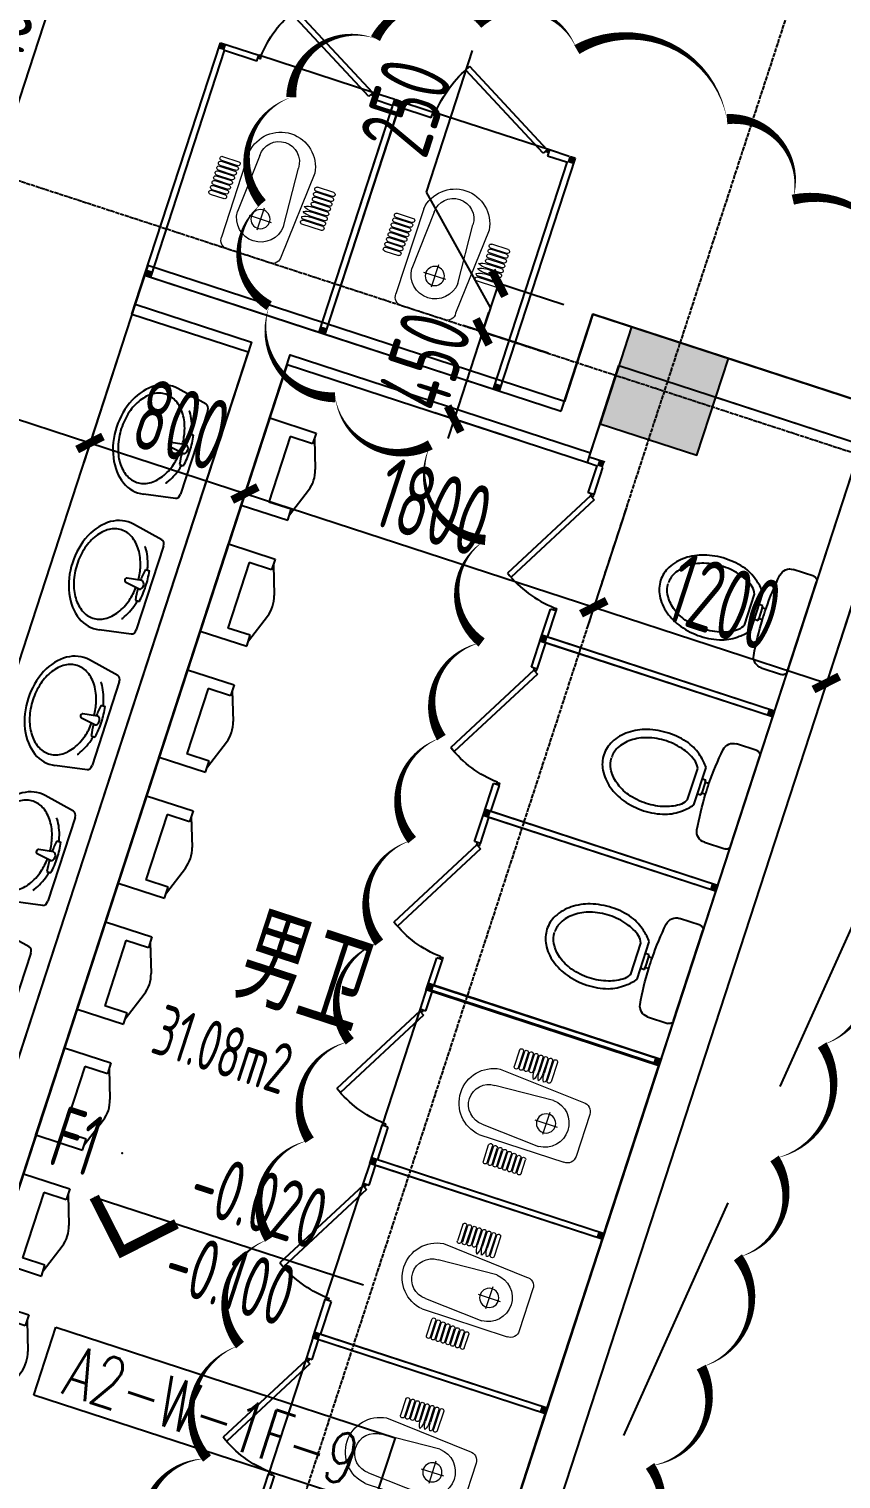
# Model space of a CAD drawing. Header units: millimetres. Extents: x 11639278 to 23698211, y -13072636 to -5537337.
# Drawn here: x 11841543 to 11845527, y -6343850 to -6336737 of the extents above; entities that cross this region are included whole.
import ezdxf
from ezdxf.enums import TextEntityAlignment as Align

# ---------------------------------------------------------------- set-up
doc = ezdxf.new("R2010")
doc.units = ezdxf.units.MM
doc.header["$LTSCALE"] = 10
for name, pattern in [('A2-RD-F1（少）$0$AUDIT_I_130807214254-2', [0]), ('A2-RG-AXIS$0$CENTER', [2, 1.25, -0.25, 0.25, -0.25]), ('A2-RG-AXIS$0$DOTE', [2.42, 2, -0.2, 0.02, -0.2]), ('A2-RI-F1$0$HIDDEN', [0.375, 0.25, -0.125])]:
    doc.linetypes.add(name, pattern=pattern)
for name, color, linetype in [('A2-RB-F1$0$A-DIMS-100', 1, 'Continuous'), ('A2-RD-F1（少）$0$A-1-1-X-toilel$0$A-FIXT', 55, 'Continuous'), ('A2-RD-F1（少）$0$B1-WC-FIXT', 55, 'A2-RD-F1（少）$0$AUDIT_I_130807214254-2'), ('A2-RG-AXIS$0$A-GRID', 1, 'A2-RG-AXIS$0$CENTER'), ('A2-RI-F1$0$$1$A-SYMB-NUMB-T', 4, 'Continuous'), ('A2-RI-F1$0$$3$A-SYMB', 4, 'Continuous'), ('A2-RI-F1$0$A-SYMB', 4, 'Continuous'), ('A2-RI-F1$0$A-SYMB-AREA', 4, 'Continuous'), ('A2-RI-F1$0$A-SYMB-NAME', 4, 'Continuous'), ('A2-RI-F1$0$A-SYMB-VOID', 35, 'Continuous'), ('A2-RI-F1$0$A-WALL', 7, 'Continuous'), ('A2-RS-F1$0$A-WALL-CONC', 6, 'Continuous'), ('A2-RS-F1$0$PUB_HATCH', 8, 'Continuous')]:
    doc.layers.add(name, color=color, linetype=linetype)
doc.layers.add('A2-RI-F1$0$A-X-AREA', color=6, linetype='Continuous', plot=False)
doc.styles.add('A2-RB-F1$0$XD2008', font='hzs.shx', dxfattribs={"width": 0.7, "bigfont": 'hztxt.shx'})
doc.styles.add('A2-RI-F1$0$$1$ECADI-TXT', font='simplex.shx', dxfattribs={"bigfont": 'hztxt.shx'})
doc.styles.add('A2-RI-F1$0$ECADI', font='hzs.shx', dxfattribs={"width": 0.7, "bigfont": 'hztxt.shx'})
doc.styles.add('A2-RI-F1$0$XD2008', font='hzs.shx', dxfattribs={"width": 0.7, "bigfont": 'hztxt.shx'})
doc.dimstyles.new('A2-RB-F1$0$XD100$0', dxfattribs={"dimscale": 100, "dimtxt": 3.5, "dimasz": 1, "dimexe": 1, "dimexo": 2, "dimgap": 0.5, "dimtad": 1, "dimdec": 0, "dimdsep": 46, "dimtxsty": 'A2-RB-F1$0$XD2008', "dimblk1": 'A2-RB-F1$0$_ArchTick', "dimblk2": 'A2-RB-F1$0$_ArchTick', "dimsah": 1, "dimcen": 2.5, "dimclrt": 4, "dimaunit": 1, "dimadec": 0, "dimazin": 0, "dimtfac": 1, "dimtdec": 0, "dimtix": 1, "dimtmove": 1, "dimatfit": 3, "dimfxl": 0, "dimtolj": 1, "dimtzin": 0, "dimarcsym": 0})

# ---------------------------------------------------------------- blocks, each defined once
blk = doc.blocks.new('A2-RG-AXIS')
at = {"layer": 'A2-RG-AXIS$0$A-GRID', "linetype": 'A2-RG-AXIS$0$DOTE'}
for p, q in [((11852707, -6313824), (11839546.1, -6354201.2)), ((11836628.7, -6335895.9), (11874589.4, -6348268.9))]:
    blk.add_line(p, q, dxfattribs=at)
blk = doc.blocks.new('A2-RB-F1$0$_ArchTick')
at = {"color": 0, "linetype": 'ByBlock', "const_width": 0.4}
blk.add_lwpolyline([(-0.5, -0.5), (0.5, 0.5)], dxfattribs=at)
blk = doc.blocks.new('*D1210')
at = {"layer": 'A2-RB-F1$0$A-DIMS-100', "color": 0, "lineweight": -2, "transparency": 16777216}
for p, q in [((11840242.7, -6337704.8), (11840052, -6338289.7)), ((11840083, -6338194.6), (11841841.9, -6338768)), ((11842001.6, -6338278.1), (11841810.9, -6338863))]:
    blk.add_line(p, q, dxfattribs=at)
at = {"layer": 'Defpoints', "color": 0, "transparency": 16777216}
for p in [(11840304.7, -6337514.6), (11842063.6, -6338087.9), (11841841.9, -6338768)]:
    blk.add_point(p, dxfattribs=at)
at = {"layer": 'A2-RB-F1$0$A-DIMS-100', "color": 0, "lineweight": -2, "transparency": 16777216, "xscale": 100, "yscale": 100, "zscale": 100}
for p, rotation in [((11840083, -6338194.6), 161.946985652561), ((11841841.9, -6338768), 341.946985652561)]:
    blk.add_blockref('A2-RB-F1$0$_ArchTick', p, dxfattribs=dict(at, rotation=rotation))
at = {"layer": 'A2-RB-F1$0$A-DIMS-100', "color": 4, "transparency": 16777216, "insert": (11841032.2, -6338267.4), "char_height": 350, "attachment_point": 5, "rotation": 341.94699, "style": 'A2-RB-F1$0$XD2008'}
blk.add_mtext('\\A1;1850', dxfattribs=at)
blk = doc.blocks.new('*D1211')
at = {"layer": 'A2-RB-F1$0$A-DIMS-100', "color": 0, "lineweight": -2, "transparency": 16777216}
for p, q in [((11842001.6, -6338278.1), (11841810.9, -6338863)), ((11842762.2, -6338526), (11842571.5, -6339110.9)), ((11841841.9, -6338768), (11842602.5, -6339015.9))]:
    blk.add_line(p, q, dxfattribs=at)
at = {"layer": 'Defpoints', "color": 0, "transparency": 16777216}
for p in [(11842063.6, -6338087.9), (11842824.2, -6338335.8), (11842602.5, -6339015.9)]:
    blk.add_point(p, dxfattribs=at)
at = {"layer": 'A2-RB-F1$0$A-DIMS-100', "color": 0, "lineweight": -2, "transparency": 16777216, "xscale": 100, "yscale": 100, "zscale": 100}
for p, rotation in [((11841841.9, -6338768), 161.9470404934167), ((11842602.5, -6339015.9), 341.9470404934167)]:
    blk.add_blockref('A2-RB-F1$0$_ArchTick', p, dxfattribs=dict(at, rotation=rotation))
at = {"layer": 'A2-RB-F1$0$A-DIMS-100', "color": 4, "transparency": 16777216, "insert": (11842292, -6338678), "char_height": 350, "attachment_point": 5, "rotation": 341.94704, "style": 'A2-RB-F1$0$XD2008'}
blk.add_mtext('\\A1;800', dxfattribs=at)
blk = doc.blocks.new('*D1212')
at = {"layer": 'A2-RB-F1$0$A-DIMS-100', "color": 0, "lineweight": -2, "transparency": 16777216}
for p, q in [((11842762.2, -6338526), (11842571.5, -6339110.9)), ((11842602.5, -6339015.9), (11844313.9, -6339573.7)), ((11844473.6, -6339083.8), (11844282.9, -6339668.8))]:
    blk.add_line(p, q, dxfattribs=at)
at = {"layer": 'Defpoints', "color": 0, "transparency": 16777216}
for p in [(11842824.2, -6338335.8), (11844535.6, -6338893.7), (11844313.9, -6339573.7)]:
    blk.add_point(p, dxfattribs=at)
at = {"layer": 'A2-RB-F1$0$A-DIMS-100', "color": 0, "lineweight": -2, "transparency": 16777216, "xscale": 100, "yscale": 100, "zscale": 100}
for p, rotation in [((11842602.5, -6339015.9), 161.9470400523455), ((11844313.9, -6339573.7), 341.9470400523455)]:
    blk.add_blockref('A2-RB-F1$0$_ArchTick', p, dxfattribs=dict(at, rotation=rotation))
at = {"layer": 'A2-RB-F1$0$A-DIMS-100', "color": 4, "transparency": 16777216, "insert": (11843527.9, -6339080.8), "char_height": 350, "attachment_point": 5, "rotation": 341.94704, "style": 'A2-RB-F1$0$XD2008'}
blk.add_mtext('\\A1;1800', dxfattribs=at)
blk = doc.blocks.new('*D1213')
at = {"layer": 'A2-RB-F1$0$A-DIMS-100', "color": 0, "lineweight": -2, "transparency": 16777216}
for p, q in [((11844473.6, -6339083.8), (11844282.9, -6339668.8)), ((11845614.4, -6339455.7), (11845423.8, -6340040.6)), ((11844313.9, -6339573.7), (11845454.8, -6339945.5))]:
    blk.add_line(p, q, dxfattribs=at)
at = {"layer": 'Defpoints', "color": 0, "transparency": 16777216}
for p in [(11844535.6, -6338893.7), (11845676.4, -6339265.5), (11845454.8, -6339945.5)]:
    blk.add_point(p, dxfattribs=at)
at = {"layer": 'A2-RB-F1$0$A-DIMS-100', "color": 0, "lineweight": -2, "transparency": 16777216, "xscale": 100, "yscale": 100, "zscale": 100}
for p, rotation in [((11844313.9, -6339573.7), 161.9470407950601), ((11845454.8, -6339945.5), 341.9470407950601)]:
    blk.add_blockref('A2-RB-F1$0$_ArchTick', p, dxfattribs=dict(at, rotation=rotation))
at = {"layer": 'A2-RB-F1$0$A-DIMS-100', "color": 4, "transparency": 16777216, "insert": (11844954.1, -6339545.7), "char_height": 350, "attachment_point": 5, "rotation": 341.94704, "style": 'A2-RB-F1$0$XD2008'}
blk.add_mtext('\\A1;1200', dxfattribs=at)
blk = doc.blocks.new('*D1219')
at = {"layer": 'A2-RB-F1$0$A-DIMS-100', "color": 0, "lineweight": -2, "transparency": 16777216}
for p, q in [((11841225.1, -6335658.7), (11841982.6, -6335905.6)), ((11841887.5, -6335874.6), (11841376.2, -6337443.3)), ((11840713.8, -6337227.4), (11841471.3, -6337474.3))]:
    blk.add_line(p, q, dxfattribs=at)
at = {"layer": 'Defpoints', "color": 0, "transparency": 16777216}
for p in [(11841035, -6335596.7), (11840523.7, -6337165.4), (11841376.2, -6337443.3)]:
    blk.add_point(p, dxfattribs=at)
at = {"layer": 'A2-RB-F1$0$A-DIMS-100', "color": 0, "lineweight": -2, "transparency": 16777216, "xscale": 100, "yscale": 100, "zscale": 100}
for p, rotation in [((11841887.5, -6335874.6), 71.9470404932587), ((11841376.2, -6337443.3), 251.9470404932587)]:
    blk.add_blockref('A2-RB-F1$0$_ArchTick', p, dxfattribs=dict(at, rotation=rotation))
at = {"layer": 'A2-RB-F1$0$A-DIMS-100', "color": 4, "transparency": 16777216, "insert": (11841418, -6336589.2), "char_height": 350, "attachment_point": 5, "rotation": 71.94704, "style": 'A2-RB-F1$0$XD2008'}
blk.add_mtext('\\A1;1650', dxfattribs=at)
blk = doc.blocks.new('*D1222')
at = {"layer": 'A2-RB-F1$0$A-DIMS-100', "color": 0, "lineweight": -2, "transparency": 16777216}
for p, q in [((11843492.8, -6337537.3), (11843719.1, -6336843.3)), ((11843806.9, -6338104), (11843492.8, -6337537.3)), ((11844166.6, -6338089.7), (11843750.6, -6337954.1)), ((11843845.7, -6337985.1), (11843768.2, -6338222.8)), ((11844089.1, -6338327.4), (11843673.1, -6338191.8))]:
    blk.add_line(p, q, dxfattribs=at)
at = {"layer": 'Defpoints', "color": 0, "transparency": 16777216}
for p in [(11844356.7, -6338151.7), (11843768.2, -6338222.8), (11844279.3, -6338389.4)]:
    blk.add_point(p, dxfattribs=at)
at = {"layer": 'A2-RB-F1$0$A-DIMS-100', "color": 0, "lineweight": -2, "transparency": 16777216, "xscale": 100, "yscale": 100, "zscale": 100}
for p, rotation in [((11843845.7, -6337985.1), 71.94703850841633), ((11843768.2, -6338222.8), 251.9470385084163)]:
    blk.add_blockref('A2-RB-F1$0$_ArchTick', p, dxfattribs=dict(at, rotation=rotation))
at = {"layer": 'A2-RB-F1$0$A-DIMS-100', "color": 4, "transparency": 16777216, "insert": (11843392, -6337120.6), "char_height": 350, "attachment_point": 5, "rotation": 71.94704, "style": 'A2-RB-F1$0$XD2008'}
blk.add_mtext('\\A1;250', dxfattribs=at)
blk = doc.blocks.new('*D1223')
at = {"layer": 'A2-RB-F1$0$A-DIMS-100', "color": 0, "lineweight": -2, "transparency": 16777216}
for p, q in [((11844089, -6338327.5), (11843673.1, -6338192)), ((11843768.1, -6338222.9), (11843799.1, -6338127.9)), ((11843768.1, -6338222.9), (11843628.7, -6338650.8)), ((11843949.6, -6338755.4), (11843533.6, -6338619.8)), ((11843628.7, -6338650.8), (11843597.7, -6338745.9))]:
    blk.add_line(p, q, dxfattribs=at)
at = {"layer": 'Defpoints', "color": 0, "transparency": 16777216}
for p in [(11844279.2, -6338389.5), (11843628.7, -6338650.8), (11844139.7, -6338817.4)]:
    blk.add_point(p, dxfattribs=at)
at = {"layer": 'A2-RB-F1$0$A-DIMS-100', "color": 0, "lineweight": -2, "transparency": 16777216, "xscale": 100, "yscale": 100, "zscale": 100}
for p, rotation in [((11843768.1, -6338222.9), 251.9470385087382), ((11843628.7, -6338650.8), 71.94703850873822)]:
    blk.add_blockref('A2-RB-F1$0$_ArchTick', p, dxfattribs=dict(at, rotation=rotation))
at = {"layer": 'A2-RB-F1$0$A-DIMS-100', "color": 4, "transparency": 16777216, "insert": (11843484.5, -6338367.2), "char_height": 350, "attachment_point": 5, "rotation": 71.94704, "style": 'A2-RB-F1$0$XD2008'}
blk.add_mtext('\\A1;450', dxfattribs=at)
blk = doc.blocks.new('A2-RS-F1')
at = {"layer": 'A2-RS-F1$0$PUB_HATCH'}
blk.add_hatch(color=256, dxfattribs=at).paths.add_polyline_path([(11844819.8, -6338828.5), (11844974.7, -6338353.1), (11844499.4, -6338198.2), (11844344.4, -6338673.6)])
at = {"layer": 'A2-RS-F1$0$A-WALL-CONC'}
blk.add_lwpolyline([(11844819.8, -6338828.5), (11844974.7, -6338353.1), (11844499.4, -6338198.2), (11844344.4, -6338673.6)], close=True, dxfattribs=at)
blk = doc.blocks.new('A2-RI-F1$0$5erhfh')
at = {"layer": 'A2-RI-F1$0$A-SYMB-AREA', "style": 'A2-RI-F1$0$ECADI', "width": 0.7}
blk.add_attdef('340M2', text='', height=2.5, dxfattribs=at).set_placement((0, 1.25), align=Align.MIDDLE_LEFT)
at = {"layer": 'A2-RI-F1$0$A-SYMB-NAME', "style": 'A2-RI-F1$0$ECADI', "width": 0.7}
blk.add_attdef('CHINESENAME', (-12.292, 3.087), '', height=4.5, dxfattribs=at)
blk = doc.blocks.new('A2-RI-F1$0$ECADI-TAG-HGHT（国标）')
at = {"color": 1}
blk.add_line((-2.121, 2.121), (11.768, 2.121), dxfattribs=at)
at = {"color": 1, "const_width": 0.5}
blk.add_lwpolyline([(-2.121, 2.121), (0, 0), (2.121, 2.121)], dxfattribs=at)
at = {"color": 1}
blk.add_point((-1.481, 4.6), dxfattribs=at)
at = {"style": 'A2-RI-F1$0$XD2008', "width": 0.7}
blk.add_attdef('FL', text='', height=3, dxfattribs=at).set_placement((-2.689, 2.967), align=Align.RIGHT)
for tag, p in [('F.F.L.', (2.284, 2.967)), ('T.O.S.', (2.284, -1.104))]:
    blk.add_attdef(tag, p, '', height=3, dxfattribs=at)
blk = doc.blocks.new('A2-RI-F1$0$645YRTH')
at = {"layer": 'A2-RI-F1$0$$1$A-SYMB-NUMB-T', "color": 1}
for p, q in [((0, -350), (0, 0)), ((0, 0), (1750, 0)), ((1750, 0), (1750, -350)), ((1750, -350), (0, -350))]:
    blk.add_line(p, q, dxfattribs=at)
at = {"layer": 'A2-RI-F1$0$$1$A-SYMB-NUMB-T', "style": 'A2-RI-F1$0$$1$ECADI-TXT', "width": 0.7}
blk.add_attdef('CODE', text='', height=250, dxfattribs=at).set_placement((750, -175), align=Align.MIDDLE_CENTER)
blk = doc.blocks.new('A2-RI-F1')
for p, q in [((11844154.2, -6338611.8), (11844309.2, -6338136.2)), ((11844282.4, -6338863.9), (11844437.4, -6338388.4))]:
    blk.add_line(p, q)
at = {"layer": 'A2-RI-F1$0$A-SYMB-VOID', "linetype": 'A2-RI-F1$0$HIDDEN', "ltscale": 500}
blk.add_lwpolyline([(11843694.3, -6345347), (11846135.5, -6339904), (11849549.2, -6340317.6)], dxfattribs=at)
at = {"layer": 'A2-RI-F1$0$A-WALL'}
for p, q in [((11847985.1, -6332182.4), (11842623.9, -6348630.8)), ((11842048, -6338135.6), (11842110, -6337945.5)), ((11842110, -6337945.5), (11844154.2, -6338611.8)), ((11842048, -6338135.6), (11842618.5, -6338321.6)), ((11844309.2, -6338136.2), (11845687.7, -6338585.5)), ((11842618.5, -6338321.6), (11840728.1, -6344121.3)), ((11842808.6, -6338383.6), (11840190.1, -6346417.4)), ((11842808.6, -6338383.6), (11844282.4, -6338863.9)), ((11844437.4, -6338388.4), (11845625.7, -6338775.7)), ((11845625.7, -6338775.7), (11843425.4, -6345526.3))]:
    blk.add_line(p, q, dxfattribs=at)
at = {"layer": 'A2-RI-F1$0$A-X-AREA'}
blk.add_lwpolyline([(11847795, -6332120.4), (11846710.3, -6335448.1), (11843258.9, -6334323.2), (11843227.9, -6334418.2), (11846679.3, -6335543.2), (11845687.7, -6338585.5), (11844499.4, -6338198.2), (11844309.2, -6338136.2), (11844169.7, -6338564.2), (11842125.5, -6337897.9), (11842063.6, -6338087.9), (11842634, -6338273.9), (11840728.1, -6344121.3), (11838493.8, -6343393), (11839547.4, -6340160.5), (11838596.7, -6339850.7), (11839433.5, -6337283.4), (11840637.4, -6337623.1), (11840699.4, -6337432.9), (11840461.7, -6337355.5), (11841035, -6335596.7), (11840084.3, -6335286.8), (11841230.9, -6331768.9)], dxfattribs=at)
blk.add_lwpolyline([(11839714.7, -6346262.5), (11840760.5, -6346603.4), (11840791.5, -6346508.3), (11840221.1, -6346322.3), (11842824.2, -6338335.8), (11844297.9, -6338816.2), (11844344.4, -6338673.6), (11844819.8, -6338828.5), (11844912.8, -6338543.3), (11845625.7, -6338775.7), (11842201.3, -6349281.8), (11839063.9, -6348259.2)], close=True, dxfattribs=at)
at = {"layer": 'Defpoints'}
for points in [[(11844230.5, -6336838.3, 0, 50, 0.520567), (11843745.4, -6336712.7, 0, 50, 0.520567), (11843745.4, -6336712.7, 0, 50, 0.520567), (11843242.4, -6336784.5, 0, 50, 0.520567), (11843242.4, -6336784.5, 0, 50, 0.520567), (11842829.3, -6337071.7, 0, 50, 0.520567), (11842829.3, -6337071.7, 0, 50, 0.520567), (11842685.6, -6337592.3, 0, 50, 0.520567), (11842685.6, -6337592.3, 0, 50, 0.520567), (11842721.5, -6338095, 0, 50, 0.520567), (11842721.5, -6338095, 0, 50, 0.520567), (11843044.9, -6338543.8, 0, 50, 0.520567), (11843044.9, -6338543.8, 0, 50, 0.520567), (11843511.9, -6338777.2, 0, 50, 0.520567), (11843511.9, -6338777.2, 0, 50, 0.520567), (11843781.4, -6339243.9, 0, 50, 0.520567), (11843781.4, -6339243.9, 0, 50, 0.520567), (11843763.4, -6339746.6, 0, 50, 0.520567), (11843763.4, -6339746.6, 0, 50, 0.520567), (11843565.8, -6340213.4, 0, 50, 0.520567), (11843565.8, -6340213.4, 0, 50, 0.520567), (11843422.1, -6340716, 0, 50, 0.520567), (11843422.1, -6340716, 0, 50, 0.520567), (11843260.4, -6341218.7, 0, 50, 0.520567), (11843260.4, -6341218.7, 0, 50, 0.520567), (11843116.7, -6341703.4, 0, 50, 0.520567), (11843116.7, -6341703.4, 0, 50, 0.520567), (11842919.1, -6342188.1, 0, 50, 0.520567), (11842919.1, -6342188.1, 0, 50, 0.520567), (11842721.5, -6342672.8, 0, 50, 0.520567), (11842721.5, -6342672.8, 0, 50, 0.520567), (11842577.8, -6343193.4, 0, 50, 0.520567), (11842577.8, -6343193.4, 0, 50, 0.520567), (11842416.1, -6343749.9, 0, 50, 0.520567), (11842416.1, -6343749.9, 0, 50, 0.520567), (11842128.7, -6344180.8, 0, 50, 0.520567)], [(11844374.2, -6344342.4, 0, 50, 0.520567), (11844589.7, -6343785.9, 0, 50, 0.520567), (11844589.7, -6343785.9, 0, 50, 0.520567), (11844841.2, -6343301.1, 0, 50, 0.520567), (11844841.2, -6343301.1, 0, 50, 0.520567), (11845020.9, -6342762.6, 0, 50, 0.520567), (11845020.9, -6342762.6, 0, 50, 0.520567), (11845200.5, -6342277.9, 0, 50, 0.520567), (11845200.5, -6342277.9, 0, 50, 0.520567), (11845434, -6341721.3, 0, 50, 0.520567), (11845434, -6341721.3, 0, 50, 0.520567), (11845595.7, -6341200.7, 0, 50, 0.520567)], [(11845829.2, -6338059.1, 0, 50, 0.520567), (11845290.3, -6337574.4, 0, 50, 0.520567), (11845290.3, -6337574.4, 0, 50, 0.520567), (11844967, -6337179.4, 0, 50, 0.520567), (11844967, -6337179.4, 0, 50, 0.520567), (11844230.5, -6336838.3, 0, 0, 0)]]:
    blk.add_lwpolyline(points, format="xyseb", dxfattribs=at)
blk.add_blockref('A2-RS-F1', (0, 0))
ref = blk.add_blockref('A2-RI-F1$0$5erhfh', (11843604.6, -6342155.8), dxfattribs=dict(xscale=100.0000000002661, yscale=100.0000000002661, zscale=100.0000000002661, rotation=341.9467459264774))
ref.add_attrib('340M2', '31.08m2', (11842131.5, -6341756), dxfattribs={"layer": 'A2-RI-F1$0$A-SYMB-AREA', "height": 250, "rotation": 341.94675, "style": 'A2-RI-F1$0$ECADI', "width": 0.7})
ref.add_attrib('CHINESENAME', '男卫', (11842531.6, -6341481.3), dxfattribs={"layer": 'A2-RI-F1$0$A-SYMB-NAME', "height": 450, "rotation": 341.94675, "style": 'A2-RI-F1$0$ECADI', "width": 0.7})
at = {"layer": 'A2-RI-F1$0$$3$A-SYMB'}
ref = blk.add_blockref('A2-RI-F1$0$645YRTH', (11841674.6, -6343105.8), dxfattribs=dict(at, rotation=341.947042487773))
ref.add_attrib('CODE', 'A2-W-1F-9', dxfattribs={"layer": 'A2-RI-F1$0$$1$A-SYMB-NUMB-T', "height": 250, "rotation": 341.94704, "style": 'A2-RI-F1$0$$1$ECADI-TXT', "width": 0.7}).set_placement((11842440.6, -6343539.5), align=Align.MIDDLE_CENTER)
at = {"layer": 'A2-RI-F1$0$A-SYMB', "xscale": 99.999999999679, "yscale": 99.999999999679, "zscale": 99.999999999679, "rotation": 341.9467459266484}
blk.add_blockref('A2-RI-F1$0$ECADI-TAG-HGHT（国标）', (11841998.8, -6342734.2), dxfattribs=at).add_auto_attribs({'F.F.L.': '-0.020', 'T.O.S.': '-0.100', 'FL': 'F1'})
blk = doc.blocks.new('A2-RD-F1（少）$0$A-1-1-X-toilel$0$A-1-10-01~10(B1~wd)$0$A$C39426295')
at = {"layer": 'A2-RD-F1（少）$0$A-1-1-X-toilel$0$A-FIXT'}
for p, q in [((29.2, 382.7, 4500), (0, 227, 4500)), ((488.5, 400, 4500), (56.5, 400, 4500)), ((193.7, 350.8, 4500), (193.7, 371.4, 4500)), ((351.2, 350.8, 4500), (351.2, 371.4, 4500)), ((515.7, 382.7, 4500), (544.9, 227, 4500)), ((250.5, 351.1, 4500), (261.5, 278.8, 4500)), ((294.5, 351.1, 4500), (283.5, 278.8, 4500))]:
    blk.add_line(p, q, dxfattribs=at)
at = {"layer": 'A2-RD-F1（少）$0$A-1-1-X-toilel$0$A-FIXT', "extrusion": (0, 0, -1)}
for centre, major_axis, start_param, end_param in [((56.5, 380, 4500), (27.5, 0), 3.277215, 4.712389), ((267, 182.2, 4500), (257.5, 0), 3.959185, 4.341951), ((272.5, 171.9, 4500), (272.7, 0), 4.341951, 4.419347), ((272.5, 125.2, 4500), (347.6, 0), 4.483782, 4.712389), ((272.5, 351.1, 4500), (22, 0), 3.141593, 6.283185), ((272.5, 125.2, 4500), (347.6, 0), -1.570796, -1.342189), ((272.5, 171.9, 4500), (272.7, 0), -1.277754, -1.200359), ((278, 182.2, 4500), (257.5, 0), -1.200359, -0.817592), ((488.5, 380, 4500), (27.5, 0), 4.712389, 6.147563), ((258.5, 175, 4500), (214.8, 0), 3.55759, 3.959185), ((414.3, 151.7, 4500), (396.8, 0), 3.737677, 3.75941), ((267, 168.5, 4500), (227.2, 0), 3.959185, 4.341951), ((272.5, 158.2, 4500), (242.4, 0), 4.341951, 4.629594), ((272.5, 597, 4500), (347.6, 0), 1.631074, 1.799403), ((272.5, 158.2, 4500), (242.4, 0), -1.488001, -1.200359), ((272.5, 597, 4500), (347.6, 0), 1.342189, 1.510519), ((278, 168.5, 4500), (227.2, 0), -1.200359, -0.817592), ((286.5, 175, 4500), (214.8, 0), -0.817592, -0.415998), ((130.6, 151.7, 4500), (396.8, 0), -0.617817, -0.596084), ((272.5, 200, 4500), (275, 0), -0.135622, 3.277215), ((245.3, 179.3, 4500), (200.4, 0), 3.141593, 3.55759), ((272.5, 278.8, 4500), (11, 0), -0.000069, 3.141524), ((299.7, 179.3, 4500), (200.4, 0), -0.415998, 0), ((245.3, 179.3, 4500), (200.4, 0), 2.725595, 3.141593), ((299.7, 179.3, 4500), (200.4, 0), 0, 0.415998), ((258.5, 183.5, 4500), (214.8, 0), 2.324001, 2.725595), ((286.5, 183.5, 4500), (214.8, 0), 0.415998, 0.817592), ((267, 190.1, 4500), (227.2, 0), 1.941234, 2.324001), ((272.5, 200.4, 4500), (242.4, 0), 1.570796, 1.941234), ((272.5, 200.4, 4500), (242.4, 0), 1.200359, 1.570796), ((278, 190.1, 4500), (227.2, 0), 0.817592, 1.200359)]:
    blk.add_ellipse(centre, major_axis=major_axis, ratio=0.727273, start_param=start_param, end_param=end_param, dxfattribs=at)
blk = doc.blocks.new('A2-RD-F1（少）$0$A-1-1-X-toilel$0$A-1-10-01~10(B1~wd)$0$333')
at = {"layer": 'A2-RD-F1（少）$0$A-1-1-X-toilel$0$A-FIXT'}
for p, q in [((0, -225), (0, 225)), ((0, 225), (240, 225)), ((240, 225), (240, 168.7)), ((240, 168.7), (124.4, 168.7)), ((124.4, 168.7), (124.4, -168.7)), ((240, 196.9), (291.3, 53.1)), ((240, -196.9), (291.3, -53.1)), ((240, -168.7), (124.4, -168.7)), ((240, -225), (240, -168.7)), ((0, -225), (240, -225))]:
    blk.add_line(p, q, dxfattribs=at)
blk.add_ellipse((225.2, 0), major_axis=(0, 112.5), ratio=0.666667, start_param=4.220783, end_param=5.203995, dxfattribs=at)
blk = doc.blocks.new('A2-RD-F1（少）$0$A-1-1-X-toilel$0$A-1-10-01~10(B1~wd)$0$A1088D2A')
at = {"layer": 'A2-RD-F1（少）$0$A-1-1-X-toilel$0$A-FIXT'}
for p, q in [((-0.43, 0), (0.43, 0)), ((-0.47, -0.235), (-0.47, -0.04)), ((0.47, -0.04), (0.47, -0.235)), ((-0.05, -0.396), (-0.05, -0.361)), ((0.05, -0.361), (0.05, -0.396)), ((-0.176, -0.431), (0.181, -0.431)), ((-0.148, -0.5), (0.148, -0.5)), ((-0.07, -0.396), (-0.05, -0.396)), ((-0.07, -0.431), (-0.07, -0.396)), ((0.05, -0.396), (-0.05, -0.396)), ((0.05, -0.396), (0.07, -0.396)), ((0.07, -0.396), (0.07, -0.431))]:
    blk.add_line(p, q, dxfattribs=at)
for points in [[(0.002, -1.35, -0.128381), (-0.133, -1.315, -0.106268), (-0.259, -1.203, -0.085065), (-0.338, -1.047, -0.074422), (-0.368, -0.849, -0.074422), (-0.338, -0.652, -0.093985), (-0.259, -0.514, -0.073872), (-0.176, -0.431, -0.130921)], [(-0.148, -0.5, 0.073654), (-0.204, -0.54, 0.085065), (-0.272, -0.674, 0.074422), (-0.298, -0.849, 0.074422), (-0.272, -1.025, 0.085065), (-0.204, -1.159, 0.106268), (-0.101, -1.25, 0.128381), (-0.002, -1.276, 0.131396)], [(0.181, -0.431, -0.073872), (0.264, -0.514, -0.093985), (0.343, -0.652, -0.074422), (0.372, -0.849, -0.074422), (0.343, -1.047, -0.085065), (0.264, -1.203, -0.106268), (0.138, -1.315, -0.128381), (0.002, -1.35, -0.130921)], [(0.148, -0.5, -0.073654), (0.204, -0.54, -0.085065), (0.272, -0.674, -0.074422), (0.298, -0.849, -0.074422), (0.272, -1.025, -0.085065), (0.204, -1.159, -0.106268), (0.101, -1.25, -0.128381), (0.002, -1.276, -0.131396)]]:
    blk.add_lwpolyline(points, format="xyb", dxfattribs=at)
for centre, radius, start, end in [((-0.43, -0.04), 0.04, 90, 180), ((0.43, -0.04), 0.04, 0, 90), ((-0.37, -0.235), 0.1, 180, 262.0681), ((0.37, -0.235), 0.1, 277.9319, 0), ((0, 2.42), 2.781, 262.0681, 268.9699), ((0, 2.42), 2.781, 268.9699, 271.0301), ((0, 2.42), 2.781, 271.0301, 277.9319)]:
    blk.add_arc(centre, radius, start, end, dxfattribs=at)
blk = doc.blocks.new('A2-RD-F1（少）$0$A-1-1-X-toilel$0$A-1-10-01~10(B1~wd)$0$A1088D2B')
at = {"layer": 'A2-RD-F1（少）$0$A-1-1-X-toilel$0$A-FIXT'}
for p, q in [((-465, 0), (-465, -1200)), ((-435, 0), (-435, -1170)), ((435, 0), (435, -1170)), ((465, 0), (465, -1200)), ((-465, -1200), (-300, -1200)), ((-435, -1170), (-300, -1170)), ((-300, -1170), (-300, -1200)), ((275.9, -1161.4), (-210.9, -1431.4)), ((289.1, -1184.1), (-197.8, -1454.1)), ((289.1, -1184.1), (275.9, -1161.4)), ((300, -1170), (435, -1170)), ((300, -1170), (300, -1200)), ((300, -1200), (465, -1200)), ((-197.8, -1454.1), (-210.9, -1431.4))]:
    blk.add_line(p, q, dxfattribs=at)
for points in [[(-299.8, -1184.1), (-289.1, -1184.1), (-289.1, -1172.6), (-299.8, -1172.6)], [(300, -1172.6), (288, -1172.6), (288, -1184.1), (300, -1184.1)]]:
    blk.add_lwpolyline(points, dxfattribs=at)
blk.add_arc((270.5, -1147.3), 559.9, 183.77186, 213.23098, dxfattribs=at)
for points in [[(-465, -30), (-435, -30), (-465, 0), (-435, 0)], [(435, -30), (465, -30), (435, 0), (465, 0)], [(-465, -1200), (-435, -1200), (-465, -1170), (-435, -1170)], [(435, -1200), (465, -1200), (435, -1170), (465, -1170)]]:
    blk.add_trace(points, dxfattribs=at)
at = {"layer": 'A2-RD-F1（少）$0$A-1-1-X-toilel$0$A-FIXT', "xscale": 540, "yscale": 540, "zscale": 540}
blk.add_blockref('A2-RD-F1（少）$0$A-1-1-X-toilel$0$A-1-10-01~10(B1~wd)$0$A1088D2A', (0, 0), dxfattribs=at)
blk = doc.blocks.new('A2-RD-F1（少）$0$BI-W-db')
at = {"layer": 'A2-RD-F1（少）$0$A-1-1-X-toilel$0$A-FIXT'}
for points in [[(-10400, 6726), (-10370, 6726), (-10400, 6756), (-10370, 6756)], [(-9230, 6726), (-9200, 6726), (-9230, 6756), (-9200, 6756)], [(-10400, 5826), (-10370, 5826), (-10400, 5856), (-10370, 5856)], [(-9230, 5826), (-9200, 5826), (-9230, 5856), (-9200, 5856)]]:
    blk.add_trace(points, dxfattribs=at)
at = {"layer": 'A2-RD-F1（少）$0$B1-WC-FIXT'}
for p, q in [((-10400, 6755.9), (-10400, 6730.5)), ((-9200, 6755.9), (-10400, 6755.9)), ((-10400, 5851.4), (-10400, 6755.9)), ((-10400, 6726), (-9225.4, 6726)), ((-9230, 6623.5), (-9230, 6726)), ((-9200, 6755.9), (-9200, 6730.5)), ((-9200, 6726), (-9200, 6623.5)), ((-9200, 6623.5), (-9230, 6623.5)), ((-9202.6, 6612.6), (-9225.3, 6599.5)), ((-9225.3, 6599.5), (-8955.3, 6112.6)), ((-9202.6, 6612.6), (-8932.6, 6125.7)), ((-9230, 6023.5), (-9230, 5851.4)), ((-9230, 6023.5), (-9200, 6023.5)), ((-9200, 5826), (-9200, 6023.5)), ((-9225.4, 5856), (-10400, 5856)), ((-10400, 5851.4), (-10400, 5826)), ((-10400, 5826), (-10400, 5851.4)), ((-10400, 5826), (-9200, 5826))]:
    blk.add_line(p, q, dxfattribs=at)
at = {"layer": 'A2-RD-F1（少）$0$B1-WC-FIXT', "color": 3}
blk.add_line((-9200, 6623.5), (-9200, 6023.5), dxfattribs=at)
at = {"layer": 'A2-RD-F1（少）$0$B1-WC-FIXT', "lineweight": 13}
for p, q in [((-9911.9, 6592.4), (-9911.9, 6592.4)), ((-9901.9, 6582.4), (-9901.9, 6482)), ((-9896.9, 6582.4), (-9896.9, 6480.1)), ((-9886.9, 6592.4), (-9886.9, 6592.4)), ((-9876.9, 6582.4), (-9876.9, 6510)), ((-9871.9, 6582.4), (-9871.9, 6508)), ((-9861.9, 6592.4), (-9861.9, 6592.4)), ((-9851.9, 6582.4), (-9851.9, 6508)), ((-9846.9, 6582.4), (-9846.9, 6506.1)), ((-9836.9, 6592.4), (-9836.9, 6592.4)), ((-9826.9, 6582.4), (-9826.9, 6506.1)), ((-9821.9, 6582.4), (-9821.9, 6504.1)), ((-9811.9, 6592.4), (-9811.9, 6592.4)), ((-9801.9, 6582.4), (-9801.9, 6504.1)), ((-9796.9, 6582.4), (-9796.9, 6502.2)), ((-9786.9, 6592.4), (-9786.9, 6592.4)), ((-9776.9, 6582.4), (-9776.9, 6502.2)), ((-9771.9, 6582.4), (-9771.9, 6500.3)), ((-9761.9, 6592.4), (-9761.9, 6592.4)), ((-9751.9, 6582.4), (-9751.9, 6500.3)), ((-9746.9, 6582.4), (-9746.9, 6498.3)), ((-9736.9, 6592.4), (-9736.9, 6592.4)), ((-9726.9, 6582.4), (-9726.9, 6498.3)), ((-9811.9, 6494.1), (-9811.9, 6494.1)), ((-9786.9, 6492.2), (-9786.9, 6492.2)), ((-9761.9, 6490.3), (-9761.9, 6490.3)), ((-9736.9, 6488.3), (-9736.9, 6488.3)), ((-9665.6, 6464.5), (-10104.5, 6434.6)), ((-9911.9, 6472), (-9911.9, 6472)), ((-9886.9, 6472), (-9886.9, 6472)), ((-9886.9, 6470.1), (-9886.9, 6470.1)), ((-9861.9, 6472), (-9861.9, 6472)), ((-9861.9, 6468.1), (-9861.9, 6468.1)), ((-9836.9, 6466.2), (-9836.9, 6466.2)), ((-10152, 6389.2), (-10152, 6172.3)), ((-9962, 6399.4), (-9665.6, 6380.7)), ((-9962, 6337.9), (-9962, 6223.6)), ((-9904.8, 6280.7), (-10019.1, 6280.7)), ((-9665.6, 6126.8), (-10104.5, 6126.8)), ((-9665.6, 6180.7), (-9962, 6162.1)), ((-9921.9, 6009), (-9921.9, 6079.5)), ((-9921.9, 6009), (-9921.9, 6079.5)), ((-9911.9, 6089.5), (-9911.9, 6089.5)), ((-9911.9, 6089.5), (-9911.9, 6089.5)), ((-9901.9, 6009), (-9901.9, 6079.5)), ((-9901.9, 6009), (-9901.9, 6079.5)), ((-9896.9, 6009), (-9896.9, 6081.4)), ((-9896.9, 6009), (-9896.9, 6081.4)), ((-9886.9, 6091.4), (-9886.9, 6091.4)), ((-9886.9, 6091.4), (-9886.9, 6091.4)), ((-9886.9, 6089.5), (-9886.9, 6089.5)), ((-9886.9, 6089.5), (-9886.9, 6089.5)), ((-9876.9, 6009), (-9876.9, 6081.4)), ((-9876.9, 6009), (-9876.9, 6081.4)), ((-9871.9, 6009), (-9871.9, 6083.4)), ((-9871.9, 6009), (-9871.9, 6083.4)), ((-9861.9, 6093.4), (-9861.9, 6093.4)), ((-9861.9, 6093.4), (-9861.9, 6093.4)), ((-9861.9, 6089.5), (-9861.9, 6089.5)), ((-9861.9, 6089.5), (-9861.9, 6089.5)), ((-9851.9, 6009), (-9851.9, 6083.4)), ((-9851.9, 6009), (-9851.9, 6083.4)), ((-9846.9, 6009), (-9846.9, 6085.3)), ((-9846.9, 6009), (-9846.9, 6085.3)), ((-9836.9, 6095.3), (-9836.9, 6095.3)), ((-9836.9, 6095.3), (-9836.9, 6095.3)), ((-9826.9, 6009), (-9826.9, 6085.3)), ((-9826.9, 6009), (-9826.9, 6085.3)), ((-9821.9, 6009), (-9821.9, 6087.3)), ((-9821.9, 6009), (-9821.9, 6087.3)), ((-9811.9, 6097.3), (-9811.9, 6097.3)), ((-9811.9, 6097.3), (-9811.9, 6097.3)), ((-9801.9, 6009), (-9801.9, 6087.3)), ((-9801.9, 6009), (-9801.9, 6087.3)), ((-9796.9, 6009), (-9796.9, 6089.2)), ((-9796.9, 6009), (-9796.9, 6089.2)), ((-9786.9, 6099.2), (-9786.9, 6099.2)), ((-9786.9, 6099.2), (-9786.9, 6099.2)), ((-9776.9, 6009), (-9776.9, 6089.2)), ((-9776.9, 6009), (-9776.9, 6089.2)), ((-9771.9, 6009), (-9771.9, 6091.1)), ((-9771.9, 6009), (-9771.9, 6091.1)), ((-9761.9, 6101.1), (-9761.9, 6101.1)), ((-9761.9, 6101.1), (-9761.9, 6101.1)), ((-9751.9, 6009), (-9751.9, 6091.1)), ((-9751.9, 6009), (-9751.9, 6091.1)), ((-9746.9, 6009), (-9746.9, 6093.1)), ((-9746.9, 6009), (-9746.9, 6093.1)), ((-9736.9, 6103.1), (-9736.9, 6103.1)), ((-9736.9, 6103.1), (-9736.9, 6103.1)), ((-9726.9, 6009), (-9726.9, 6093.1)), ((-9726.9, 6009), (-9726.9, 6093.1)), ((-9911.9, 5999), (-9911.9, 5999)), ((-9911.9, 5999), (-9911.9, 5999)), ((-9886.9, 5999), (-9886.9, 5999)), ((-9886.9, 5999), (-9886.9, 5999)), ((-9861.9, 5999), (-9861.9, 5999)), ((-9861.9, 5999), (-9861.9, 5999)), ((-9836.9, 5999), (-9836.9, 5999)), ((-9836.9, 5999), (-9836.9, 5999)), ((-9811.9, 5999), (-9811.9, 5999)), ((-9811.9, 5999), (-9811.9, 5999)), ((-9786.9, 5999), (-9786.9, 5999)), ((-9786.9, 5999), (-9786.9, 5999)), ((-9761.9, 5999), (-9761.9, 5999)), ((-9761.9, 5999), (-9761.9, 5999)), ((-9736.9, 5999), (-9736.9, 5999)), ((-9736.9, 5999), (-9736.9, 5999))]:
    blk.add_line(p, q, dxfattribs=at)
at = {"layer": 'A2-RD-F1（少）$0$B1-WC-FIXT'}
for points in [[(-9214.1, 6623.4), (-9214.1, 6612.6), (-9202.6, 6612.6), (-9202.6, 6623.4)], [(-9202.6, 6023.5), (-9202.6, 6035.5), (-9214.1, 6035.5), (-9214.1, 6023.5)]]:
    blk.add_lwpolyline(points, dxfattribs=at)
at = {"layer": 'A2-RD-F1（少）$0$B1-WC-FIXT', "lineweight": 13}
blk.add_lwpolyline([(-9921.9, 6582.4), (-9921.9, 6482)], dxfattribs=at)
blk.add_circle((-9962, 6280.7), 47.1, dxfattribs=at)
for centre, radius, start, end in [((-9911.9, 6582.4), 10, 90, 180), ((-9911.9, 6582.4), 10, 0, 90), ((-9886.9, 6582.4), 10, 90, 180), ((-9886.9, 6582.4), 10, 0, 90), ((-9861.9, 6582.4), 10, 90, 180), ((-9861.9, 6582.4), 10, 0, 90), ((-9836.9, 6582.4), 10, 90, 180), ((-9836.9, 6582.4), 10, 0, 90), ((-9811.9, 6582.4), 10, 90, 180), ((-9811.9, 6582.4), 10, 0, 90), ((-9786.9, 6582.4), 10, 90, 180), ((-9786.9, 6582.4), 10, 0, 90), ((-9761.9, 6582.4), 10, 90, 180), ((-9761.9, 6582.4), 10, 0, 90), ((-9736.9, 6582.4), 10, 90, 180), ((-9736.9, 6582.4), 10, 0, 90), ((-9911.9, 6482), 10, 180, 270), ((-9911.9, 6482), 10, 270, 0), ((-9886.9, 6480.1), 10, 180, 270), ((-9950.5, 6507.2), 73.7, 329.71903, 2.13865), ((-9798.3, 6505.3), 73.7, 177.85892, 210.27886), ((-9925.5, 6505.3), 73.7, 329.71903, 2.13865), ((-9773.3, 6503.3), 73.7, 177.85892, 210.27886), ((-9900.5, 6503.3), 73.7, 329.71903, 2.13865), ((-9811.9, 6504.1), 10, 180, 270), ((-9811.9, 6504.1), 10, 270, 0), ((-9786.9, 6502.2), 10, 180, 270), ((-9786.9, 6502.2), 10, 270, 0), ((-9761.9, 6500.3), 10, 180, 270), ((-9761.9, 6500.3), 10, 270, 0), ((-9736.9, 6498.3), 10, 180, 270), ((-9736.9, 6498.3), 10, 270, 0), ((-10108.2, 6391), 43.8, 85.14511, 182.41268), ((-9687.2, 6295.7), 170.2, 277.27101, 82.7287), ((-9955.6, 6280.7), 118.8, 93.04874, 266.95126), ((-9667, 6280.7), 100, 270.77498, 89.22502), ((-10108.2, 6170.4), 43.8, 177.58732, 274.85489), ((-9911.9, 6079.5), 10, 90, 180), ((-9911.9, 6079.5), 10, 90, 180), ((-9911.9, 6079.5), 10, 0, 90), ((-9911.9, 6079.5), 10, 0, 90), ((-9886.9, 6081.4), 10, 90, 180), ((-9886.9, 6081.4), 10, 90, 180), ((-9886.9, 6081.4), 10, 0, 90), ((-9886.9, 6081.4), 10, 0, 90), ((-9861.9, 6083.4), 10, 90, 180), ((-9861.9, 6083.4), 10, 90, 180), ((-9861.9, 6083.4), 10, 0, 90), ((-9861.9, 6083.4), 10, 0, 90), ((-9836.9, 6085.3), 10, 90, 180), ((-9836.9, 6085.3), 10, 90, 180), ((-9836.9, 6085.3), 10, 0, 90), ((-9836.9, 6085.3), 10, 0, 90), ((-9811.9, 6087.3), 10, 90, 180), ((-9811.9, 6087.3), 10, 90, 180), ((-9811.9, 6087.3), 10, 0, 90), ((-9811.9, 6087.3), 10, 0, 90), ((-9786.9, 6089.2), 10, 90, 180), ((-9786.9, 6089.2), 10, 90, 180), ((-9786.9, 6089.2), 10, 0, 90), ((-9786.9, 6089.2), 10, 0, 90), ((-9761.9, 6091.1), 10, 90, 180), ((-9761.9, 6091.1), 10, 90, 180), ((-9761.9, 6091.1), 10, 0, 90), ((-9761.9, 6091.1), 10, 0, 90), ((-9736.9, 6093.1), 10, 90, 180), ((-9736.9, 6093.1), 10, 90, 180), ((-9736.9, 6093.1), 10, 0, 90), ((-9736.9, 6093.1), 10, 0, 90), ((-9911.9, 6009), 10, 180, 270), ((-9911.9, 6009), 10, 180, 270), ((-9911.9, 6009), 10, 270, 0), ((-9911.9, 6009), 10, 270, 0), ((-9886.9, 6009), 10, 180, 270), ((-9886.9, 6009), 10, 180, 270), ((-9886.9, 6009), 10, 270, 0), ((-9886.9, 6009), 10, 270, 0), ((-9861.9, 6009), 10, 180, 270), ((-9861.9, 6009), 10, 180, 270), ((-9861.9, 6009), 10, 270, 0), ((-9861.9, 6009), 10, 270, 0), ((-9836.9, 6009), 10, 180, 270), ((-9836.9, 6009), 10, 180, 270), ((-9836.9, 6009), 10, 270, 0), ((-9836.9, 6009), 10, 270, 0), ((-9811.9, 6009), 10, 180, 270), ((-9811.9, 6009), 10, 180, 270), ((-9811.9, 6009), 10, 270, 0), ((-9811.9, 6009), 10, 270, 0), ((-9786.9, 6009), 10, 180, 270), ((-9786.9, 6009), 10, 180, 270), ((-9786.9, 6009), 10, 270, 0), ((-9786.9, 6009), 10, 270, 0), ((-9761.9, 6009), 10, 180, 270), ((-9761.9, 6009), 10, 180, 270), ((-9761.9, 6009), 10, 270, 0), ((-9761.9, 6009), 10, 270, 0), ((-9736.9, 6009), 10, 180, 270), ((-9736.9, 6009), 10, 180, 270), ((-9736.9, 6009), 10, 270, 0), ((-9736.9, 6009), 10, 270, 0)]:
    blk.add_arc(centre, radius, start, end, dxfattribs=at)
at = {"layer": 'A2-RD-F1（少）$0$B1-WC-FIXT'}
blk.add_arc((-9239.4, 6594), 559.9, 273.77186, 303.23098, dxfattribs=at)
blk = doc.blocks.new('A2-RD-F1（少）')
at = {"layer": 'A2-RD-F1（少）$0$A-1-1-X-toilel$0$A-FIXT'}
for p, q in [((11842063.6, -6338087.9), (11840157.6, -6343935.3)), ((11844291.7, -6338835.4), (11844367.7, -6338860.2)), ((11844282.4, -6338863.9), (11844329.9, -6338879.4)), ((11844286.6, -6339012.1), (11844329.9, -6338879.4)), ((11844315.1, -6339021.4), (11844358.4, -6338888.7)), ((11844298.3, -6339027.4), (11843890.8, -6339406.6)), ((11844315.9, -6339046.9), (11843908.3, -6339426.1)), ((11844315.1, -6339021.4), (11844286.6, -6339012.1)), ((11844298.3, -6339027.4), (11844315.9, -6339046.9)), ((11843890.8, -6339406.6), (11843908.3, -6339426.1)), ((11844049.6, -6339739.4), (11844100.7, -6339582.5)), ((11844087.4, -6339720.2), (11844129.2, -6339591.8)), ((11844129.2, -6339591.8), (11844100.7, -6339582.5)), ((11845190.5, -6340111.3), (11844049.6, -6339739.4)), ((11845199.8, -6340082.8), (11844087.4, -6339720.2))]:
    blk.add_line(p, q, dxfattribs=at)
for points in [[(11844312.7, -6339020.6), (11844309, -6339032), (11844298, -6339028.4), (11844301.7, -6339017)], [(11844115.8, -6339587.3), (11844119.2, -6339577.1), (11844130.1, -6339580.6), (11844126.8, -6339590.9)]]:
    blk.add_lwpolyline(points, dxfattribs=at)
blk.add_arc((11844327.6, -6339056.4), 559.9, 218.71606, 248.17518, dxfattribs=at)
for points in [[(11844329.9, -6338879.4), (11844339.2, -6338850.9), (11844358.4, -6338888.7), (11844367.7, -6338860.2)], [(11844049.6, -6339739.4), (11844058.8, -6339710.9), (11844078.1, -6339748.7), (11844087.4, -6339720.2)], [(11845162, -6340102), (11845171.2, -6340073.5), (11845190.5, -6340111.3), (11845199.8, -6340082.8)]]:
    blk.add_trace(points, dxfattribs=at)
for name, p, rotation in [('A2-RD-F1（少）$0$BI-W-db', (11837037.5, -6343339.1), 251.9479750248957), ('A2-RD-F1（少）$0$A-1-1-X-toilel$0$A-1-10-01~10(B1~wd)$0$333', (11842653.8, -6338858.7), 341.9473311017688), ('A2-RD-F1（少）$0$A-1-1-X-toilel$0$A-1-10-01~10(B1~wd)$0$333', (11842452.3, -6339476.7), 341.9473311017688), ('A2-RD-F1（少）$0$A-1-1-X-toilel$0$A-1-10-01~10(B1~wd)$0$333', (11842250.9, -6340094.7), 341.9473311017688), ('A2-RD-F1（少）$0$A-1-1-X-toilel$0$A-1-10-01~10(B1~wd)$0$333', (11842049.5, -6340712.7), 341.9473311017688), ('A2-RD-F1（少）$0$A-1-1-X-toilel$0$A-1-10-01~10(B1~wd)$0$333', (11841848, -6341330.7), 341.9473311017688), ('A2-RD-F1（少）$0$A-1-1-X-toilel$0$A-1-10-01~10(B1~wd)$0$333', (11841646.6, -6341948.7), 341.9473311017688), ('A2-RD-F1（少）$0$A-1-1-X-toilel$0$A-1-10-01~10(B1~wd)$0$333', (11841445.2, -6342566.7), 341.9473311017688), ('A2-RD-F1（少）$0$A-1-1-X-toilel$0$A-1-10-01~10(B1~wd)$0$333', (11841243.7, -6343184.7), 341.9473311017688)]:
    blk.add_blockref(name, p, dxfattribs=dict(at, rotation=rotation))
for name, p, xscale, rotation in [('A2-RD-F1（少）$0$BI-W-db', (11839793.9, -6326252), -1, 251.9461059618997), ('A2-RD-F1（少）$0$BI-W-db', (11840649.6, -6326530.8), -1, 251.9461059618997), ('A2-RD-F1（少）$0$A-1-1-X-toilel$0$A-1-10-01~10(B1~wd)$0$A$C39426295', (11841888.1, -6338948.9, -4500), -1, 251.9693002715465), ('A2-RD-F1（少）$0$A-1-1-X-toilel$0$A-1-10-01~10(B1~wd)$0$A$C39426295', (11841671.2, -6339614.4, -4500), -1, 251.9693002715465), ('A2-RD-F1（少）$0$A-1-1-X-toilel$0$A-1-10-01~10(B1~wd)$0$A1088D2B', (11845055.7, -6340524.9), -0.9999999999999988, 251.9470385080827), ('A2-RD-F1（少）$0$A-1-1-X-toilel$0$A-1-10-01~10(B1~wd)$0$A$C39426295', (11841454.3, -6340279.9, -4500), -1, 251.9693002715465), ('A2-RD-F1（少）$0$A-1-1-X-toilel$0$A-1-10-01~10(B1~wd)$0$A$C39426295', (11841237.3, -6340945.5, -4500), -1, 251.9693002715465), ('A2-RD-F1（少）$0$A-1-1-X-toilel$0$A-1-10-01~10(B1~wd)$0$A1088D2B', (11844776.8, -6341380.6), -0.9999999999999988, 251.9470385080827), ('A2-RD-F1（少）$0$A-1-1-X-toilel$0$A-1-10-01~10(B1~wd)$0$A$C39426295', (11841020.4, -6341611, -4500), -1, 251.9693002715465), ('A2-RD-F1（少）$0$BI-W-db', (11832661.6, -6344990.1), -0.999999999999999, 341.9461059618048), ('A2-RD-F1（少）$0$BI-W-db', (11832382.7, -6345845.8), -0.999999999999999, 341.9461059618048), ('A2-RD-F1（少）$0$BI-W-db', (11832103.8, -6346701.4), -0.999999999999999, 341.9461059618048)]:
    blk.add_blockref(name, p, dxfattribs=dict(at, xscale=xscale, rotation=rotation))
at = {"layer": 'A2-RD-F1（少）$0$A-1-1-X-toilel$0$A-FIXT', "extrusion": (0, 0, -1), "xscale": 539.9999999999997, "yscale": 539.9999999999997, "zscale": -540, "rotation": 108.0529614919173}
blk.add_blockref('A2-RD-F1（少）$0$A-1-1-X-toilel$0$A-1-10-01~10(B1~wd)$0$A1088D2A', (-11845334.6, -6339669.2), dxfattribs=at)
blk = doc.blocks.new('A2-RB-F1')
at = {"layer": 'A2-RB-F1$0$A-DIMS-100'}
for p1, p2, distance, picture, middle in [((11841035, -6335596.7), (11840523.7, -6337165.4), 896.7, '*D1219', (11841418, -6336589.2)), ((11840304.7, -6337514.6), (11842063.6, -6338087.9), -715.2, '*D1210', (11841032.2, -6338267.4)), ((11844279.2, -6338389.5), (11844139.7, -6338817.4), -537.5, '*D1223', (11843484.5, -6338367.2)), ((11842063.6, -6338087.9), (11842824.2, -6338335.8), -715.2, '*D1211', (11842292, -6338678)), ((11842824.2, -6338335.8), (11844535.6, -6338893.7), -715.2, '*D1212', (11843527.9, -6339080.8)), ((11844535.6, -6338893.7), (11845676.4, -6339265.5), -715.2, '*D1213', (11844954.1, -6339545.7))]:
    dim = blk.add_aligned_dim(p1=p1, p2=p2, distance=distance, dimstyle='A2-RB-F1$0$XD100$0', dxfattribs=at)
    dim.commit()
    dim.dimension.update_dxf_attribs({"geometry": picture, "text_midpoint": middle})
dim = blk.add_linear_dim(base=(11843768.2, -6338222.8), p1=(11844356.7, -6338151.7), p2=(11844279.3, -6338389.4), angle=251.94704, dimstyle='A2-RB-F1$0$XD100$0', dxfattribs=at)
dim.commit()
dim.dimension.update_dxf_attribs({"geometry": '*D1222', "text_midpoint": (11843508.3, -6337489.8), "dimtype": 129})

msp = doc.modelspace()

# ---------------------------------------------------------------- block references
for name in ['A2-RI-F1', 'A2-RB-F1', 'A2-RG-AXIS', 'A2-RD-F1（少）', 'A2-RS-F1']:
    msp.add_blockref(name, (0, 0))

doc.saveas('drawing.dxf')
